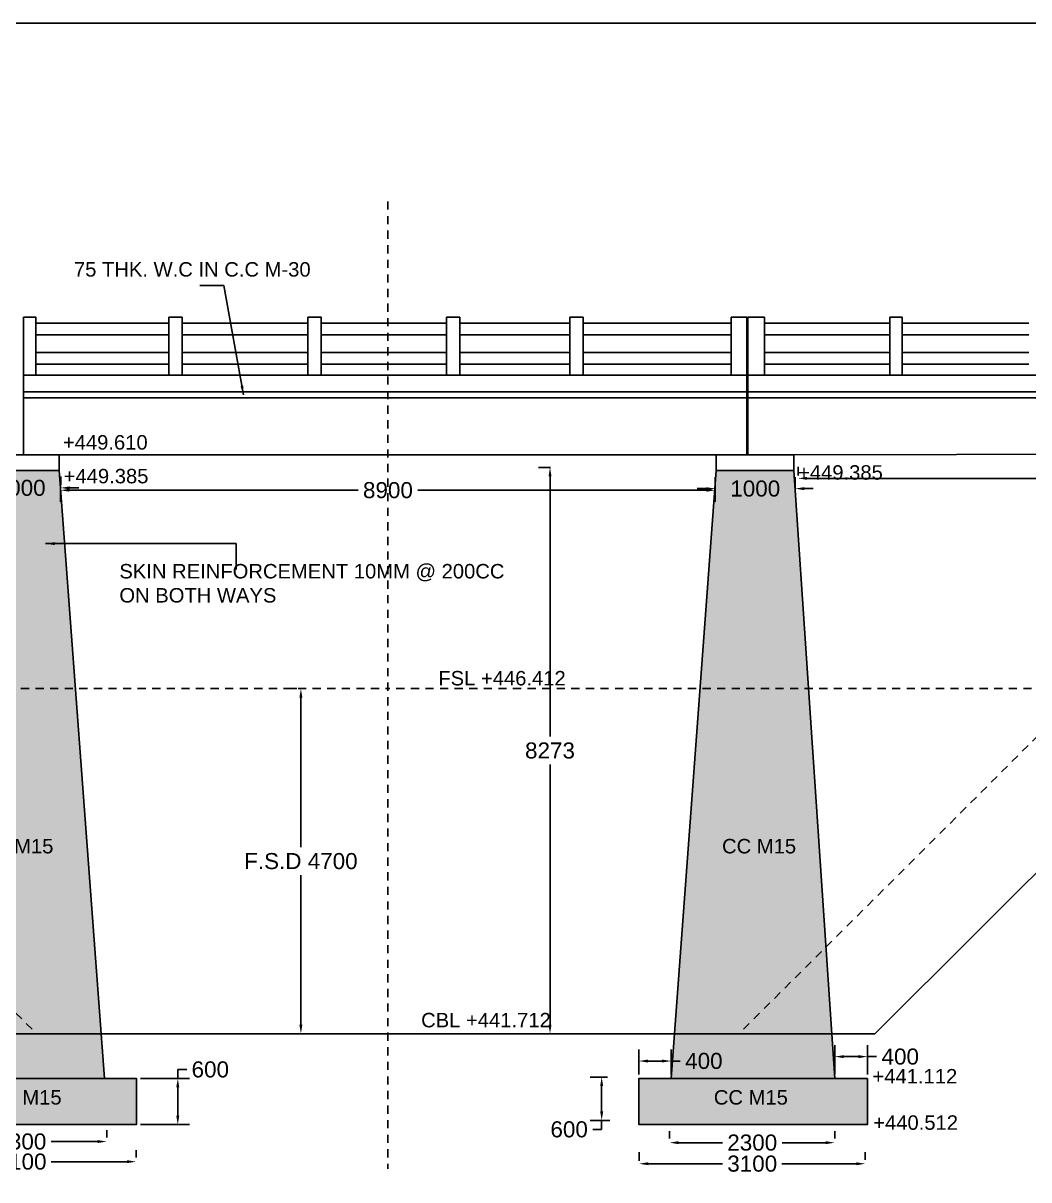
# Model space of a CAD drawing. Header units: metres. Extents: x 450 to 608, y 268 to 479.
# Drawn here: x 540.25 to 555.91, y 326.71 to 344.72 of the extents above; entities that cross this region are included whole.
import ezdxf

# ---------------------------------------------------------------- set-up
doc = ezdxf.new("R2010")
doc.units = ezdxf.units.M
doc.header["$MEASUREMENT"] = 0
doc.linetypes.add('HIDDEN', pattern=[9.525, 6.35, -3.175])
for name, color, linetype in [('DIMENSION', 255, 'Continuous'), ('DRAWING', 7, 'Continuous'), ('HATCH', 7, 'Continuous'), ('TEXT', 255, 'Continuous')]:
    doc.layers.add(name, color=color, linetype=linetype)
doc.styles.get("Standard").update_dxf_attribs({"font": 'arial.ttf'})
doc.dimstyles.get("Standard").update_dxf_attribs({"dimtxt": 0.25, "dimasz": 0.14, "dimexe": 0.18, "dimexo": 0.0625, "dimgap": 0.09, "dimtad": 0, "dimtih": 1, "dimtoh": 1, "dimdec": 4, "dimzin": 0, "dimdsep": 46, "dimtxsty": 'Standard', "dimcen": 0.09, "dimadec": 0, "dimazin": 0, "dimtfac": 1, "dimtdec": 4, "dimtofl": 0, "dimtmove": 0, "dimatfit": 3, "dimfxl": 0, "dimtolj": 1, "dimtzin": 0, "dimarcsym": 0})

# ---------------------------------------------------------------- blocks, each defined once
blk = doc.blocks.new('*D92')
at = {"layer": 'Defpoints', "color": 0, "ltscale": 0.02, "transparency": 16777216}
for p in [(539.593, 337.515), (540.839, 337.486), (540.839, 337.465)]:
    blk.add_point(p, dxfattribs=at)
at = {"layer": 'DIMENSION', "color": 0, "lineweight": -2, "ltscale": 0.02, "transparency": 16777216}
for p, q in [((540.839, 337.528), (540.839, 337.666)), ((539.453, 337.486), (539.313, 337.486)), ((540.979, 337.486), (541.119, 337.486)), ((539.593, 337.453), (539.593, 337.306))]:
    blk.add_line(p, q, dxfattribs=at)
at = {"layer": 'DIMENSION', "color": 0, "ltscale": 0.02, "transparency": 16777216}
for points in [[(539.453, 337.51), (539.453, 337.463), (539.593, 337.486)], [(540.979, 337.51), (540.979, 337.463), (540.839, 337.486)]]:
    blk.add_solid(points, dxfattribs=at)
at = {"layer": 'DIMENSION', "color": 0, "ltscale": 0.02, "transparency": 16777216, "insert": (540.216, 337.486), "char_height": 0.25, "attachment_point": 5}
blk.add_mtext('\\A1;1000', dxfattribs=at)
blk = doc.blocks.new('*D93')
at = {"layer": 'Defpoints', "color": 0, "ltscale": 0.02, "transparency": 16777216}
for p in [(540.836, 337.503), (551.029, 337.577), (551.029, 337.45)]:
    blk.add_point(p, dxfattribs=at)
at = {"layer": 'DIMENSION', "color": 0, "lineweight": -2, "ltscale": 0.02, "transparency": 16777216}
for p, q in [((551.029, 337.515), (551.029, 337.27)), ((540.836, 337.44), (540.836, 337.27)), ((540.976, 337.45), (545.47, 337.45)), ((550.889, 337.45), (546.396, 337.45))]:
    blk.add_line(p, q, dxfattribs=at)
at = {"layer": 'DIMENSION', "color": 0, "ltscale": 0.02, "transparency": 16777216}
for points in [[(540.976, 337.473), (540.976, 337.427), (540.836, 337.45)], [(550.889, 337.473), (550.889, 337.427), (551.029, 337.45)]]:
    blk.add_solid(points, dxfattribs=at)
at = {"layer": 'DIMENSION', "color": 0, "ltscale": 0.02, "transparency": 16777216, "insert": (545.933, 337.45), "char_height": 0.25, "attachment_point": 5}
blk.add_mtext('\\A1;8900', dxfattribs=at)
blk = doc.blocks.new('*D94')
at = {"layer": 'Defpoints', "color": 0, "ltscale": 0.02, "transparency": 16777216}
for p in [(552.317, 337.615), (562.397, 337.635), (562.397, 337.615)]:
    blk.add_point(p, dxfattribs=at)
at = {"layer": 'DIMENSION', "color": 0, "lineweight": -2, "ltscale": 0.02, "transparency": 16777216}
for p, q in [((552.317, 337.677), (552.317, 337.815)), ((562.397, 337.677), (562.397, 337.815)), ((552.457, 337.635), (556.894, 337.635)), ((562.257, 337.635), (557.82, 337.635))]:
    blk.add_line(p, q, dxfattribs=at)
at = {"layer": 'DIMENSION', "color": 0, "ltscale": 0.02, "transparency": 16777216}
for points in [[(552.457, 337.658), (552.457, 337.612), (552.317, 337.635)], [(562.257, 337.658), (562.257, 337.612), (562.397, 337.635)]]:
    blk.add_solid(points, dxfattribs=at)
at = {"layer": 'DIMENSION', "color": 0, "ltscale": 0.02, "transparency": 16777216, "insert": (557.357, 337.635), "char_height": 0.25, "attachment_point": 5}
blk.add_mtext('\\A1;8900', dxfattribs=at)
blk = doc.blocks.new('*D103')
at = {"layer": 'Defpoints', "color": 0, "ltscale": 0.02, "transparency": 16777216}
for p in [(548.456, 337.806), (548.528, 337.806), (548.361, 328.988)]:
    blk.add_point(p, dxfattribs=at)
at = {"layer": 'DIMENSION', "color": 0, "lineweight": -2, "ltscale": 0.02, "transparency": 16777216}
for p, q in [((548.466, 337.806), (548.276, 337.806)), ((548.456, 337.666), (548.456, 333.615)), ((548.456, 329.128), (548.456, 333.179)), ((548.423, 328.988), (548.636, 328.988))]:
    blk.add_line(p, q, dxfattribs=at)
at = {"layer": 'DIMENSION', "color": 0, "ltscale": 0.02, "transparency": 16777216}
for points in [[(548.433, 337.666), (548.479, 337.666), (548.456, 337.806)], [(548.433, 329.128), (548.479, 329.128), (548.456, 328.988)]]:
    blk.add_solid(points, dxfattribs=at)
at = {"layer": 'DIMENSION', "color": 0, "ltscale": 0.02, "transparency": 16777216, "insert": (548.456, 333.397), "char_height": 0.25, "attachment_point": 5}
blk.add_mtext('\\A1;8273', dxfattribs=at)
blk = doc.blocks.new('*D104')
at = {"layer": 'Defpoints', "color": 0, "ltscale": 0.02, "transparency": 16777216}
for p in [(544.578, 334.361), (544.578, 334.361), (544.578, 328.988)]:
    blk.add_point(p, dxfattribs=at)
at = {"layer": 'DIMENSION', "color": 0, "lineweight": -2, "ltscale": 0.02, "transparency": 16777216}
for p, q in [((544.515, 334.361), (544.398, 334.361)), ((544.578, 334.221), (544.578, 331.894)), ((544.578, 329.128), (544.578, 331.455)), ((544.515, 328.988), (544.398, 328.988))]:
    blk.add_line(p, q, dxfattribs=at)
at = {"layer": 'DIMENSION', "color": 0, "ltscale": 0.02, "transparency": 16777216}
for points in [[(544.555, 334.221), (544.601, 334.221), (544.578, 334.361)], [(544.555, 329.128), (544.601, 329.128), (544.578, 328.988)]]:
    blk.add_solid(points, dxfattribs=at)
at = {"layer": 'DIMENSION', "color": 0, "ltscale": 0.02, "transparency": 16777216, "insert": (544.578, 331.675), "char_height": 0.25, "attachment_point": 5}
blk.add_mtext('\\A1;F.S.D 4700', dxfattribs=at)
blk = doc.blocks.new('*D105')
at = {"layer": 'Defpoints', "color": 0, "ltscale": 0.02, "transparency": 16777216}
for p in [(542.019, 328.292), (542.662, 328.292), (542.019, 327.574)]:
    blk.add_point(p, dxfattribs=at)
at = {"layer": 'DIMENSION', "color": 0, "lineweight": -2, "ltscale": 0.02, "transparency": 16777216}
for p, q in [((542.081, 328.292), (542.842, 328.292)), ((542.662, 328.292), (542.662, 328.432)), ((542.662, 328.432), (542.802, 328.432)), ((542.662, 327.714), (542.662, 328.152)), ((542.081, 327.574), (542.842, 327.574))]:
    blk.add_line(p, q, dxfattribs=at)
at = {"layer": 'DIMENSION', "color": 0, "ltscale": 0.02, "transparency": 16777216}
for points in [[(542.638, 328.152), (542.685, 328.152), (542.662, 328.292)], [(542.638, 327.714), (542.685, 327.714), (542.662, 327.574)]]:
    blk.add_solid(points, dxfattribs=at)
at = {"layer": 'DIMENSION', "color": 0, "ltscale": 0.02, "transparency": 16777216, "insert": (543.168, 328.432), "char_height": 0.25, "attachment_point": 5}
blk.add_mtext('\\A1;600', dxfattribs=at)
blk = doc.blocks.new('*D106')
at = {"layer": 'Defpoints', "color": 0, "ltscale": 0.02, "transparency": 16777216}
for p in [(538.899, 327.299), (541.555, 327.31), (541.555, 327.31)]:
    blk.add_point(p, dxfattribs=at)
at = {"layer": 'DIMENSION', "color": 0, "lineweight": -2, "ltscale": 0.02, "transparency": 16777216}
for p, q in [((538.899, 327.361), (538.899, 327.49)), ((541.555, 327.373), (541.555, 327.49)), ((539.039, 327.31), (539.762, 327.31)), ((541.415, 327.31), (540.692, 327.31))]:
    blk.add_line(p, q, dxfattribs=at)
at = {"layer": 'DIMENSION', "color": 0, "ltscale": 0.02, "transparency": 16777216}
for points in [[(539.039, 327.334), (539.039, 327.287), (538.899, 327.31)], [(541.415, 327.334), (541.415, 327.287), (541.555, 327.31)]]:
    blk.add_solid(points, dxfattribs=at)
at = {"layer": 'DIMENSION', "color": 0, "ltscale": 0.02, "transparency": 16777216, "insert": (540.227, 327.31), "char_height": 0.25, "attachment_point": 5}
blk.add_mtext('\\A1;2300', dxfattribs=at)
blk = doc.blocks.new('*D107')
at = {"layer": 'Defpoints', "color": 0, "ltscale": 0.02, "transparency": 16777216}
for p in [(538.448, 326.969), (542.012, 326.997), (542.012, 326.997)]:
    blk.add_point(p, dxfattribs=at)
at = {"layer": 'DIMENSION', "color": 0, "lineweight": -2, "ltscale": 0.02, "transparency": 16777216}
for p, q in [((538.448, 327.031), (538.448, 327.177)), ((542.012, 327.06), (542.012, 327.177)), ((538.588, 326.997), (539.767, 326.997)), ((541.872, 326.997), (540.693, 326.997))]:
    blk.add_line(p, q, dxfattribs=at)
at = {"layer": 'DIMENSION', "color": 0, "ltscale": 0.02, "transparency": 16777216}
for points in [[(538.588, 327.02), (538.588, 326.974), (538.448, 326.997)], [(541.872, 327.02), (541.872, 326.974), (542.012, 326.997)]]:
    blk.add_solid(points, dxfattribs=at)
at = {"layer": 'DIMENSION', "color": 0, "ltscale": 0.02, "transparency": 16777216, "insert": (540.23, 326.997), "char_height": 0.25, "attachment_point": 5}
blk.add_mtext('\\A1;3100', dxfattribs=at)
blk = doc.blocks.new('*D110')
at = {"layer": 'Defpoints', "color": 0, "ltscale": 0.02, "transparency": 16777216}
for p in [(550.318, 327.293), (552.889, 327.293), (552.889, 327.293)]:
    blk.add_point(p, dxfattribs=at)
at = {"layer": 'DIMENSION', "color": 0, "lineweight": -2, "ltscale": 0.02, "transparency": 16777216}
for p, q in [((550.318, 327.356), (550.318, 327.473)), ((552.889, 327.356), (552.889, 327.473)), ((550.458, 327.293), (551.139, 327.293)), ((552.749, 327.293), (552.069, 327.293))]:
    blk.add_line(p, q, dxfattribs=at)
at = {"layer": 'DIMENSION', "color": 0, "ltscale": 0.02, "transparency": 16777216}
for points in [[(550.458, 327.316), (550.458, 327.27), (550.318, 327.293)], [(552.749, 327.316), (552.749, 327.27), (552.889, 327.293)]]:
    blk.add_solid(points, dxfattribs=at)
at = {"layer": 'DIMENSION', "color": 0, "ltscale": 0.02, "transparency": 16777216, "insert": (551.604, 327.293), "char_height": 0.25, "attachment_point": 5}
blk.add_mtext('\\A1;2300', dxfattribs=at)
blk = doc.blocks.new('*D111')
at = {"layer": 'Defpoints', "color": 0, "ltscale": 0.02, "transparency": 16777216}
for p in [(549.844, 326.947), (553.364, 326.965), (553.364, 326.965)]:
    blk.add_point(p, dxfattribs=at)
at = {"layer": 'DIMENSION', "color": 0, "lineweight": -2, "ltscale": 0.02, "transparency": 16777216}
for p, q in [((549.844, 327.009), (549.844, 327.145)), ((553.364, 327.028), (553.364, 327.145)), ((549.984, 326.965), (551.141, 326.965)), ((553.224, 326.965), (552.067, 326.965))]:
    blk.add_line(p, q, dxfattribs=at)
at = {"layer": 'DIMENSION', "color": 0, "ltscale": 0.02, "transparency": 16777216}
for points in [[(549.984, 326.988), (549.984, 326.942), (549.844, 326.965)], [(553.224, 326.988), (553.224, 326.942), (553.364, 326.965)]]:
    blk.add_solid(points, dxfattribs=at)
at = {"layer": 'DIMENSION', "color": 0, "ltscale": 0.02, "transparency": 16777216, "insert": (551.604, 326.965), "char_height": 0.25, "attachment_point": 5}
blk.add_mtext('\\A1;3100', dxfattribs=at)
blk = doc.blocks.new('*D112')
at = {"layer": 'Defpoints', "color": 0, "ltscale": 0.02, "transparency": 16777216}
for p in [(549.415, 328.314), (549.26, 327.639), (549.452, 327.639)]:
    blk.add_point(p, dxfattribs=at)
at = {"layer": 'DIMENSION', "color": 0, "lineweight": -2, "ltscale": 0.02, "transparency": 16777216}
for p, q in [((549.353, 328.314), (549.08, 328.314)), ((549.26, 328.174), (549.26, 327.779)), ((549.389, 327.639), (549.08, 327.639)), ((549.26, 327.639), (549.26, 327.499)), ((549.26, 327.499), (549.12, 327.499))]:
    blk.add_line(p, q, dxfattribs=at)
at = {"layer": 'DIMENSION', "color": 0, "ltscale": 0.02, "transparency": 16777216}
for points in [[(549.237, 328.174), (549.284, 328.174), (549.26, 328.314)], [(549.237, 327.779), (549.284, 327.779), (549.26, 327.639)]]:
    blk.add_solid(points, dxfattribs=at)
at = {"layer": 'DIMENSION', "color": 0, "ltscale": 0.02, "transparency": 16777216, "insert": (548.754, 327.499), "char_height": 0.25, "attachment_point": 5}
blk.add_mtext('\\A1;600', dxfattribs=at)
blk = doc.blocks.new('*D113')
at = {"layer": 'Defpoints', "color": 0, "ltscale": 0.02, "transparency": 16777216}
for p in [(550.34, 328.564), (549.841, 328.292), (550.34, 328.292)]:
    blk.add_point(p, dxfattribs=at)
at = {"layer": 'DIMENSION', "color": 0, "lineweight": -2, "ltscale": 0.02, "transparency": 16777216}
for p, q in [((549.841, 328.355), (549.841, 328.744)), ((550.34, 328.355), (550.34, 328.744)), ((549.981, 328.564), (550.2, 328.564)), ((550.34, 328.564), (550.48, 328.564))]:
    blk.add_line(p, q, dxfattribs=at)
at = {"layer": 'DIMENSION', "color": 0, "ltscale": 0.02, "transparency": 16777216}
for points in [[(549.981, 328.587), (549.981, 328.54), (549.841, 328.564)], [(550.2, 328.587), (550.2, 328.54), (550.34, 328.564)]]:
    blk.add_solid(points, dxfattribs=at)
at = {"layer": 'DIMENSION', "color": 0, "ltscale": 0.02, "transparency": 16777216, "insert": (550.851, 328.564), "char_height": 0.25, "attachment_point": 5}
blk.add_mtext('\\A1;400', dxfattribs=at)
blk = doc.blocks.new('*D114')
at = {"layer": 'Defpoints', "color": 0, "ltscale": 0.02, "transparency": 16777216}
for p in [(553.397, 328.632), (552.889, 328.292), (553.397, 328.292)]:
    blk.add_point(p, dxfattribs=at)
at = {"layer": 'DIMENSION', "color": 0, "lineweight": -2, "ltscale": 0.02, "transparency": 16777216}
for p, q in [((552.889, 328.355), (552.889, 328.812)), ((553.397, 328.355), (553.397, 328.812)), ((553.029, 328.632), (553.257, 328.632)), ((553.397, 328.632), (553.537, 328.632))]:
    blk.add_line(p, q, dxfattribs=at)
at = {"layer": 'DIMENSION', "color": 0, "ltscale": 0.02, "transparency": 16777216}
for points in [[(553.029, 328.656), (553.029, 328.609), (552.889, 328.632)], [(553.257, 328.656), (553.257, 328.609), (553.397, 328.632)]]:
    blk.add_solid(points, dxfattribs=at)
at = {"layer": 'DIMENSION', "color": 0, "ltscale": 0.02, "transparency": 16777216, "insert": (553.908, 328.632), "char_height": 0.25, "attachment_point": 5}
blk.add_mtext('\\A1;400', dxfattribs=at)
blk = doc.blocks.new('*D115')
at = {"layer": 'Defpoints', "color": 0, "ltscale": 0.02, "transparency": 16777216}
for p in [(552.273, 337.475), (551.029, 337.45), (552.273, 337.421)]:
    blk.add_point(p, dxfattribs=at)
at = {"layer": 'DIMENSION', "color": 0, "lineweight": -2, "ltscale": 0.02, "transparency": 16777216}
for p, q in [((551.029, 337.512), (551.029, 337.655)), ((552.273, 337.484), (552.273, 337.655)), ((550.889, 337.475), (550.749, 337.475)), ((552.413, 337.475), (552.553, 337.475))]:
    blk.add_line(p, q, dxfattribs=at)
at = {"layer": 'DIMENSION', "color": 0, "ltscale": 0.02, "transparency": 16777216}
for points in [[(550.889, 337.498), (550.889, 337.451), (551.029, 337.475)], [(552.413, 337.498), (552.413, 337.451), (552.273, 337.475)]]:
    blk.add_solid(points, dxfattribs=at)
at = {"layer": 'DIMENSION', "color": 0, "ltscale": 0.02, "transparency": 16777216, "insert": (551.651, 337.475), "char_height": 0.25, "attachment_point": 5}
blk.add_mtext('\\A1;1000', dxfattribs=at)

msp = doc.modelspace()

# ---------------------------------------------------------------- hatches: boundary and pattern name
at = {"layer": 'HATCH', "ltscale": 0.02}
h = msp.add_hatch(dxfattribs=at)
h.set_pattern_fill('AR-CONC', color=256, scale=0.05, style=0)
h.set_pattern_definition([(50, (0, 0), (0.35863009, -0.03137607), [0.0375, -0.4125]), (355, (0, 0), (-0.06937567, 0.37609607), [0.03, -0.33]), (100.451444, (0.0299, -0.0026), (0.28925442, 0.34472), [0.0318701, -0.35057106]), (46.1842, (0, 0.1), (0.53362067, -0.08275964), [0.05625, -0.61875]), (96.63564, (0.04447, 0.0931), (0.46733097, 0.4870593), [0.04780517, -0.5258569]), (351.18416, (0, 0.1), (0.46733097, 0.4870593), [0.045, -0.495]), (21, (0.05, 0.075), (0.29845353, -0.20130945), [0.0375, -0.4125]), (326, (0.05, 0.075), (0.12165767, 0.36257502), [0.03, -0.33]), (71.451445, (0.07487, 0.05822), (0.42011119, 0.16126558), [0.0318701, -0.35057106]), (37.5, (0, 0), (0.006079928, 0.166446927), [0, -0.326, 0, -0.335, 0, -0.33125]), (7.5, (0, 0), (0.13153477, 0.197205856), [0, -0.191, 0, -0.3185, 0, -0.12625]), (327.5, (-0.1115, 0), (0.266911218, -0.011277436), [0, -0.125, 0, -0.39, 0, -0.5175]), (317.5, (-0.1615, 0), (0.291593085, 0.05005249), [0, -0.1625, 0, -0.259, 0, -0.3675])])
h.paths.add_polyline_path([(528.32019, 335.51639), (527.67538, 335.94491), (526.83024, 333.56249), (528.32019, 333.56249)])
h.paths.add_polyline_path([(529.46282, 335.39798), (528.49836, 335.39798), (528.32019, 335.51639), (528.32019, 333.56249), (529.46282, 333.56249)])
h.paths.add_polyline_path([(530.36421, 335.39798), (529.46282, 335.39798), (529.46282, 333.56249), (531.05963, 333.56249)])
h.paths.add_polyline_path([(531.40417, 333.56249), (526.47962, 333.56249), (526.47962, 332.98228), (531.40417, 332.98228)])
h.paths.add_polyline_path([(529.46282, 337.7626), (528.32019, 337.7626), (528.32019, 335.51639), (528.49836, 335.39798), (529.46282, 335.39798)])
h.paths.add_polyline_path([(528.32019, 337.7626), (527.67538, 335.94491), (528.32019, 335.51639)])
h.paths.add_polyline_path([(529.46831, 337.7626), (529.46282, 337.7626), (529.46282, 335.39798), (530.36421, 335.39798)])
h.paths.add_polyline_path([(541.06927, 334.36116), (539.38049, 334.36116), (539.10886, 330.33879), (540.46432, 328.98797), (541.4679, 328.98797)])
h.paths.add_polyline_path([(540.81749, 337.75503), (539.60968, 337.75503), (539.38049, 334.36116), (541.06927, 334.36116)])
h.paths.add_polyline_path([(539.10886, 330.33879), (539.01765, 328.98797), (540.46432, 328.98797)])
h.paths.add_polyline_path([(541.4679, 328.98797), (539.01765, 328.98797), (538.97067, 328.29231), (541.51951, 328.29231)])
h.paths.add_polyline_path([(542.01871, 328.29231), (538.46242, 328.29231), (538.46242, 327.57412), (542.01871, 327.57412)])
h.paths.add_polyline_path([(528.18999, 332.92279), (529.81189, 332.92412), (529.81141, 333.51847), (528.1895, 333.51714)], flags=9)
h.paths.add_polyline_path([(539.4811, 331.56975), (541.103, 331.57108), (541.10252, 332.16543), (539.48061, 332.1641)], flags=24)
h.paths.add_polyline_path([(539.60902, 327.65941), (541.23092, 327.66074), (541.23044, 328.25509), (539.60853, 328.25376)], flags=24)
h = msp.add_hatch(dxfattribs=at)
h.set_pattern_fill('AR-CONC', color=256, scale=0.05, style=0)
h.set_pattern_definition([(50, (0, 0), (0.35863009, -0.03137607), [0.0375, -0.4125]), (355, (0, 0), (-0.06937567, 0.37609607), [0.03, -0.33]), (100.451444, (0.0299, -0.0026), (0.28925442, 0.34472), [0.0318701, -0.35057106]), (46.1842, (0, 0.1), (0.53362067, -0.08275964), [0.05625, -0.61875]), (96.63564, (0.04447, 0.0931), (0.46733097, 0.4870593), [0.04780517, -0.5258569]), (351.18416, (0, 0.1), (0.46733097, 0.4870593), [0.045, -0.495]), (21, (0.05, 0.075), (0.29845353, -0.20130945), [0.0375, -0.4125]), (326, (0.05, 0.075), (0.12165767, 0.36257502), [0.03, -0.33]), (71.451445, (0.07487, 0.05822), (0.42011119, 0.16126558), [0.0318701, -0.35057106]), (37.5, (0, 0), (0.006079928, 0.166446927), [0, -0.326, 0, -0.335, 0, -0.33125]), (7.5, (0, 0), (0.13153477, 0.197205856), [0, -0.191, 0, -0.3185, 0, -0.12625]), (327.5, (-0.1115, 0), (0.266911218, -0.011277436), [0, -0.125, 0, -0.39, 0, -0.5175]), (317.5, (-0.1615, 0), (0.291593085, 0.05005249), [0, -0.1625, 0, -0.259, 0, -0.3675])])
h.paths.add_polyline_path([(563.53953, 335.51639), (564.18434, 335.94491), (565.02948, 333.56249), (563.53953, 333.56249)])
h.paths.add_polyline_path([(562.3969, 335.39798), (563.36136, 335.39798), (563.53953, 335.51639), (563.53953, 333.56249), (562.3969, 333.56249)])
h.paths.add_polyline_path([(561.49551, 335.39798), (562.3969, 335.39798), (562.3969, 333.56249), (560.80008, 333.56249)])
h.paths.add_polyline_path([(560.45554, 333.56249), (565.38009, 333.56249), (565.38009, 332.98228), (560.45554, 332.98228)])
h.paths.add_polyline_path([(562.3969, 337.7626), (563.53953, 337.7626), (563.53953, 335.51639), (563.36136, 335.39798), (562.3969, 335.39798)])
h.paths.add_polyline_path([(563.53953, 337.7626), (564.18434, 335.94491), (563.53953, 335.51639)])
h.paths.add_polyline_path([(562.39141, 337.7626), (562.3969, 337.7626), (562.3969, 335.39798), (561.49551, 335.39798)])
h.paths.add_polyline_path([(550.79044, 334.36116), (552.47922, 334.36116), (552.75085, 330.33879), (551.39539, 328.98797), (550.39182, 328.98797)])
h.paths.add_polyline_path([(551.04223, 337.75503), (552.25004, 337.75503), (552.47922, 334.36116), (550.79044, 334.36116)])
h.paths.add_polyline_path([(552.75085, 330.33879), (552.84207, 328.98797), (551.39539, 328.98797)])
h.paths.add_polyline_path([(550.39182, 328.98797), (552.84207, 328.98797), (552.88905, 328.29231), (550.34021, 328.29231)])
h.paths.add_polyline_path([(549.841, 328.29231), (553.3973, 328.29231), (553.3973, 327.57412), (549.841, 327.57412)])
h.paths.add_polyline_path([(563.66973, 332.92279), (562.04782, 332.92412), (562.04831, 333.51847), (563.67022, 333.51714)], flags=9)
h.paths.add_polyline_path([(552.37862, 331.56975), (550.75671, 331.57108), (550.7572, 332.16543), (552.37911, 332.1641)], flags=24)
h.paths.add_polyline_path([(552.2507, 327.65941), (550.62879, 327.66074), (550.62928, 328.25509), (552.25119, 328.25376)], flags=24)
h = msp.add_hatch(dxfattribs=at)
h.set_pattern_fill('AR-CONC', color=256, scale=0.09)
h.set_pattern_definition([(50, (0, 0), (0.64553416, -0.05647692), [0.0675, -0.7425]), (355, (0, 0), (-0.1248762, 0.6769729), [0.054, -0.594]), (100.45144, (0.0538, -0.0047), (0.52065796, 0.620496), [0.0573662, -0.6310279]), (46.1842, (0, 0.18), (0.9605172, -0.1489674), [0.10125, -1.11375]), (96.63564, (0.08, 0.1676), (0.8411958, 0.8767067), [0.0860493, -0.9465424]), (351.18416, (0, 0.18), (0.8411958, 0.8767067), [0.081, -0.891]), (21, (0.09, 0.135), (0.53721635, -0.362357), [0.0675, -0.7425]), (326, (0.09, 0.135), (0.2189838, 0.65263504), [0.054, -0.594]), (71.45144, (0.13477, 0.1048), (0.75620014, 0.29027804), [0.0573662, -0.6310279]), (37.5, (0, 0), (0.01094387, 0.29960447), [0, -0.5868, 0, -0.603, 0, -0.59625]), (7.5, (0, 0), (0.23676258, 0.35497054), [0, -0.3438, 0, -0.5733, 0, -0.22725]), (327.5, (-0.2007, 0), (0.48044019, -0.020299385), [0, -0.225, 0, -0.702, 0, -0.9315]), (317.5, (-0.2907, 0), (0.52486755, 0.09009448), [0, -0.2925, 0, -0.4662, 0, -0.6615])])
h.paths.add_polyline_path([(581.44054, 322.20102), (581.36782, 322.768, -0.06386683), (581.3641, 322.79706), (581.20845, 324.01059, -0.06386683), (581.20473, 324.03965), (581.04908, 325.25318, -0.06386683), (581.04536, 325.28224), (580.94889, 326.0344), (579.63792, 326.0344), (579.14903, 322.09739), (579.14903, 320.06883), (580.28305, 320.06883), (580.28305, 320.56586), (580.42704, 319.66335), (580.42704, 320.09498), (581.44054, 320.09498)])
h.paths.add_polyline_path([(581.44054, 319.99879), (580.43398, 319.99879), (580.43398, 319.56716), (580.28999, 320.46967), (580.28999, 319.97264), (579.14903, 319.97264), (579.14903, 314.34399), (581.44054, 314.34399)])
h.paths.add_polyline_path([(579.14903, 319.97264), (578.88519, 319.97264), (578.18625, 314.34399), (579.14903, 314.34399)])
h.paths.add_polyline_path([(582.16468, 316.55506, -0.06386683), (582.16095, 316.58411), (582.00531, 317.79765, -0.06386683), (582.00158, 317.8267), (581.84593, 319.04024, -0.06386683), (581.84221, 319.06929), (581.72299, 319.99879), (581.44054, 319.99879), (581.44054, 314.34399), (582.44826, 314.34399), (582.32405, 315.31247, -0.06386683), (582.32032, 315.34153)])
h.paths.add_polyline_path([(583.87049, 314.34399), (576.76147, 314.34399), (576.76147, 312.97125), (583.87049, 312.97125)])
h.paths.add_polyline_path([(578.58913, 317.58841, -0.94006051), (578.35974, 317.6026, -1), (578.59001, 317.6026, -0.03089568), (578.58913, 317.58841), (578.74828, 318.87009, -0.94006051), (578.51889, 318.88428, -1), (578.74916, 318.88428, -0.03089568), (578.74828, 318.87009), (578.88519, 319.97264), (578.39631, 319.97264), (577.69737, 314.34399), (578.18625, 314.34399), (578.27082, 315.02506, -0.94006051), (578.04143, 315.03925, -1), (578.2717, 315.03925, -0.03089568), (578.27082, 315.02506), (578.42997, 316.30674, -0.94006051), (578.20058, 316.32092, -1), (578.43085, 316.32092, -0.03089568), (578.42997, 316.30674)])
h.paths.add_polyline_path([(579.14903, 322.62047, -0.51522495), (578.99635, 322.72931, -0.51522495), (579.14903, 322.83815), (579.14903, 326.0344), (578.40825, 320.06883), (578.73135, 320.06883, -0.25639233), (578.67804, 320.16596, -1), (578.90831, 320.16596, -0.03089568), (578.90743, 320.15177), (579.06659, 321.43345, -0.94006051), (578.8372, 321.44763, -1), (579.06747, 321.44763, -0.03089568), (579.06659, 321.43345), (579.14903, 322.09739)])
h.paths.add_polyline_path([(579.63792, 326.0344), (579.14903, 326.0344), (579.1555, 324.01099, -1), (579.38577, 324.01099, -0.03089568), (579.38489, 323.9968), (579.54405, 325.27848, -0.94006051), (579.31466, 325.29267, -1), (579.54493, 325.29267, -0.03089568), (579.54405, 325.27848)], flags=17)
h.paths.add_polyline_path([(581.44054, 326.0344), (580.94889, 326.0344), (581.04536, 325.28224, -1), (581.27562, 325.28224, -0.87993454), (581.04908, 325.25318), (581.20473, 324.03965, -1), (581.43499, 324.03965)], flags=17)
h.paths.add_polyline_path([(581.44499, 326.0344), (581.44054, 326.0344), (581.44054, 322.9055, -0.5185459), (581.59437, 322.79706, -0.5185459), (581.44054, 322.68862), (581.44054, 322.20102), (581.52347, 321.55447, -1), (581.75374, 321.55447, -0.87993454), (581.52719, 321.52541), (581.68284, 320.31188, -1), (581.91311, 320.31188, -0.87993454), (581.68656, 320.28283), (581.71066, 320.09498), (582.20677, 320.09498)])
h.paths.add_polyline_path([(582.2191, 319.99879), (581.72299, 319.99879), (581.84221, 319.06929, -1), (582.07248, 319.06929, -0.87993454), (581.84593, 319.04024), (582.00158, 317.8267, -1), (582.23185, 317.8267, -0.87993454), (582.00531, 317.79765), (582.16095, 316.58411, -1), (582.39122, 316.58411, -0.87993454), (582.16468, 316.55506), (582.32032, 315.34153, -1), (582.55059, 315.34153, -0.87993454), (582.32405, 315.31247), (582.44826, 314.34399), (582.94437, 314.34399)])
h.paths.add_polyline_path([(581.71066, 320.09498), (581.44054, 320.09498), (581.44054, 319.99879), (581.72299, 319.99879)])
h.paths.add_polyline_path([(579.14903, 320.06883), (578.89714, 320.06883), (578.88519, 319.97264), (579.14903, 319.97264)])
h.paths.add_polyline_path([(517.07447, 319.90525), (507.19194, 319.90525), (507.19194, 318.48031), (517.07447, 318.48031)])
h.paths.add_polyline_path([(511.11514, 327.28782), (508.28112, 319.90525), (511.11514, 319.90525)], flags=17)
h.paths.add_polyline_path([(513.4218, 328.34044), (511.51922, 328.34044), (511.11514, 327.28782), (511.11514, 319.90525), (513.4218, 319.90525)])
h.paths.add_polyline_path([(513.4218, 328.34044), (513.4218, 319.90525), (516.39117, 319.90525)])
h.paths.add_polyline_path([(509.88812, 324.63154, -1), (510.08515, 324.63154, -0.0918906), (510.0786, 324.59624), (510.48265, 325.64879, -0.8313615), (510.2922, 325.68416, -1), (510.48922, 325.68416, -0.0918906), (510.48268, 325.64886), (510.88672, 326.70138, -0.83123493), (510.69628, 326.73678, -1), (510.8933, 326.73678, -0.0918906), (510.88676, 326.70148), (511.11514, 327.2933), (511.11514, 327.73751, -0.13958997), (511.10036, 327.7894, -0.13958997), (511.11514, 327.84129), (511.11514, 328.34044), (507.87704, 319.90525), (508.28112, 319.90525), (508.46228, 320.38576, -0.83168533), (508.27181, 320.42106, -1), (508.46883, 320.42106, -0.0918906), (508.46228, 320.38576), (508.86635, 321.43834, -0.83153287), (508.67589, 321.47368, -1), (508.87291, 321.47368, -0.0918906), (508.86636, 321.43838), (509.27043, 322.49096, -0.83150962), (509.07996, 322.5263, -1), (509.27699, 322.5263, -0.0918906), (509.27044, 322.491), (509.6745, 323.54357, -0.83147801), (509.48404, 323.57892, -1), (509.68107, 323.57892, -0.0918906), (509.67452, 323.54362), (510.07858, 324.59618, -0.83143253)])
h.paths.add_polyline_path([(511.51922, 328.34044), (511.11514, 328.34044), (511.11514, 327.84129, -0.7550172), (511.29738, 327.7894, -0.0918906), (511.29084, 327.7541)])
h.paths.add_polyline_path([(511.29084, 327.7541, -0.62010438), (511.11514, 327.73751), (511.11514, 327.28782)])
h.paths.add_polyline_path([(579.6701, 318.23056), (581.29201, 318.23189), (581.29152, 318.82623), (579.66961, 318.82491)], flags=24)
h.paths.add_polyline_path([(579.32828, 313.42245), (580.95018, 313.42378), (580.9497, 314.01812), (579.32779, 314.01679)], flags=24)

# ---------------------------------------------------------------- linework, layer by layer
at = {"layer": 'DRAWING', "ltscale": 0.02}
for p, q in [((540.45392, 340.05061), (542.52064, 340.05061)), ((542.72848, 340.05061), (544.68655, 340.05061)), ((544.89438, 340.05061), (545.92986, 340.05061)), ((546.84488, 340.05061), (545.92986, 340.05061)), ((548.76417, 340.05061), (547.05271, 340.05061)), ((551.27812, 340.05061), (548.97201, 340.05061)), ((553.7456, 340.05061), (551.79331, 340.05061)), ((555.90722, 340.05061), (553.93829, 340.05061)), ((542.52064, 339.86955), (540.45392, 339.86955)), ((544.68655, 339.86955), (542.72848, 339.86955)), ((545.92986, 339.86955), (544.89438, 339.86955)), ((545.92986, 339.86955), (546.84488, 339.86955)), ((547.05271, 339.86955), (548.76417, 339.86955)), ((548.97201, 339.86955), (551.27812, 339.86955)), ((551.79331, 339.86955), (553.7456, 339.86955)), ((553.93829, 339.86955), (555.90722, 339.86955)), ((540.45392, 339.59283), (542.52064, 339.59283)), ((542.72848, 339.59283), (544.68655, 339.59283)), ((544.89438, 339.59283), (545.92986, 339.59283)), ((546.84488, 339.59283), (545.92986, 339.59283)), ((548.76417, 339.59283), (547.05271, 339.59283)), ((551.27812, 339.59283), (548.97201, 339.59283)), ((553.7456, 339.59283), (551.79331, 339.59283)), ((555.90722, 339.59283), (553.93829, 339.59283)), ((542.52064, 339.41176), (540.45392, 339.41176)), ((544.68655, 339.41176), (542.72848, 339.41176)), ((545.92986, 339.41176), (544.89438, 339.41176)), ((545.92986, 339.41176), (546.84488, 339.41176)), ((547.05271, 339.41176), (548.76417, 339.41176)), ((548.97201, 339.41176), (551.27812, 339.41176)), ((551.79331, 339.41176), (553.7456, 339.41176)), ((553.93829, 339.41176), (555.90722, 339.41176)), ((540.2614, 338.98013), (540.2614, 338.00095)), ((551.52088, 338.00095), (551.52088, 338.98013)), ((551.53482, 338.98013), (551.53482, 338.00095))]:
    msp.add_line(p, q, dxfattribs=at)
at = {"layer": 'DRAWING', "linetype": 'HIDDEN', "ltscale": 0.02}
for points in [[(545.92986, 341.94529), (545.92986, 326.88754)], [(523.10829, 338.98013), (528.49836, 335.39798), (534.0323, 335.39798), (540.46432, 328.98797)], [(568.75143, 338.98013), (563.36136, 335.39798), (557.82741, 335.39798), (551.39539, 328.98797)], [(532.95698, 334.36116), (545.92986, 334.36116)], [(558.90274, 334.36116), (545.92986, 334.36116)]]:
    msp.add_lwpolyline(points, dxfattribs=at)
at = {"layer": 'DRAWING', "ltscale": 0.02}
for points in [[(540.26123, 339.24235), (540.45392, 339.24235), (540.45392, 340.14374), (540.26123, 340.14374)], [(542.52064, 340.14374), (542.72848, 340.14374), (542.72848, 339.24235), (542.52064, 339.24235)], [(544.68655, 340.14374), (544.89438, 340.14374), (544.89438, 339.24235), (544.68655, 339.24235)], [(547.05271, 340.14374), (546.84488, 340.14374), (546.84488, 339.24235), (547.05271, 339.24235)], [(548.97201, 340.14374), (548.76417, 340.14374), (548.76417, 339.24235), (548.97201, 339.24235)], [(551.52082, 339.24235), (551.27812, 339.24235), (551.27812, 340.14374), (551.52082, 340.14374)], [(551.79331, 340.14374), (551.53615, 340.14374), (551.53615, 339.24235), (551.79331, 339.24235)], [(553.93829, 339.24235), (553.7456, 339.24235), (553.7456, 340.14374), (553.93829, 340.14374)], [(562.96883, 339.24235), (551.53615, 339.24235), (551.53615, 338.98013), (562.96883, 338.98013)], [(539.60968, 338.00095), (540.81749, 338.00095), (540.81749, 337.75503), (539.60968, 337.75503)], [(552.25004, 338.00095), (551.04223, 338.00095), (551.04223, 337.75503), (552.25004, 337.75503)], [(538.46242, 328.29231), (542.01871, 328.29231), (542.01871, 327.57412), (538.46242, 327.57412)], [(553.3973, 328.29231), (549.841, 328.29231), (549.841, 327.57412), (553.3973, 327.57412)]]:
    msp.add_lwpolyline(points, close=True, dxfattribs=at)
for points in [[(545.92986, 338.98013), (540.26123, 338.98013), (540.26123, 339.24235), (545.92986, 339.24235)], [(545.92986, 338.98013), (551.52088, 338.98013), (551.52088, 339.24235), (545.92986, 339.24235)], [(540.26123, 338.98013), (545.92986, 338.98013)], [(583.68949, 338.98013), (545.92986, 338.98013)], [(540.2614, 338.89034), (545.92986, 338.89034)], [(566.96037, 338.89034), (545.92986, 338.89034)], [(562.39141, 338.0242), (552.25004, 338.00095)], [(540.81749, 338.00095), (545.92986, 338.00095)], [(551.04223, 338.00095), (545.92986, 338.00095)], [(540.81749, 337.75503), (541.51951, 328.29231)], [(551.04223, 337.75503), (550.34021, 328.29231)], [(552.25004, 337.75503), (552.88905, 328.29231)], [(545.92986, 328.98797), (538.34989, 328.98797), (531.92023, 335.39411)], [(545.92986, 328.98797), (553.50983, 328.98797), (559.93948, 335.39411)]]:
    msp.add_lwpolyline(points, dxfattribs=at)
at = {"layer": 'TEXT', "ltscale": 0.02}
msp.add_lwpolyline([(500.58522, 344.72169), (605.1961, 344.72169), (605.1961, 271.46101), (500.58522, 271.46101)], close=True, dxfattribs=at)

# ---------------------------------------------------------------- texts
at = {"layer": 'TEXT'}
for s, p in [('+449.610', (540.87332, 338.08313)), ('+449.385', (552.31716, 337.61453)), ('+449.385', (540.88523, 337.55747)), ('FSL +446.412', (546.71694, 334.41119)), ('CBL +441.712', (546.44966, 329.08854)), ('+441.112', (553.47558, 328.21434)), ('+440.512', (553.48749, 327.49334))]:
    msp.add_text(s, height=0.225, dxfattribs=at).set_placement(p)
at = {"layer": 'TEXT', "char_height": 0.225, "width": 6.220623, "attachment_point": 1}
for s, insert in [('75 THK. W.C IN C.C M-30', (541.04538, 341.00091)), ('SKIN REINFORCEMENT 10MM @ 200CC ON BOTH WAYS', (541.75233, 336.30184))]:
    msp.add_mtext(s, dxfattribs=dict(at, insert=insert))
at = {"layer": 'TEXT', "char_height": 0.225, "width": 1.4644497}
for insert, attachment_point, rotation in [((539.5729, 332.02065), 1, 0.04695), ((552.28682, 332.02065), 3, 359.95305), ((539.70082, 328.11031), 1, 0.04695), ((552.1589, 328.11031), 3, 359.95305)]:
    msp.add_mtext('CC M15', dxfattribs=dict(at, insert=insert, attachment_point=attachment_point, rotation=rotation))

# ---------------------------------------------------------------- dimensions: what is measured, and where the dimension line sits
at = {"layer": 'DIMENSION', "ltscale": 0.02}
for base, p1, p2, text, picture, middle in [((540.839, 337.48628), (539.59348, 337.51519), (540.839, 337.46508), '1000', '*D92', (540.21624, 337.48628)), ((552.27256, 337.4748), (551.02903, 337.44996), (552.27256, 337.42148), '1000', '*D115', (551.65079, 337.4748)), ((562.3969, 337.63494), (552.31716, 337.61453), (562.3969, 337.61453), '8900', '*D94', (557.35703, 337.63494)), ((551.02903, 337.44996), (540.8362, 337.50279), (551.02903, 337.57708), '8900', '*D93', (545.93261, 337.44996)), ((550.34021, 328.56356), (549.841, 328.29231), (550.34021, 328.29231), '400', '*D113', (550.85099, 328.56356)), ((553.3973, 328.63249), (552.88905, 328.29231), (553.3973, 328.29231), '400', '*D114', (553.90808, 328.63249)), ((541.55543, 327.31041), (538.8985, 327.299), (541.55543, 327.31041), '2300', '*D106', (540.22697, 327.31041)), ((552.88945, 327.29309), (550.31811, 327.29309), (552.88945, 327.29309), '2300', '*D110', (551.60378, 327.29309)), ((542.01158, 326.99703), (538.44808, 326.96854), (542.01158, 326.99703), '3100', '*D107', (540.22983, 326.99703)), ((553.36358, 326.96507), (549.84392, 326.94686), (553.36358, 326.96507), '3100', '*D111', (551.60375, 326.96507))]:
    dim = msp.add_linear_dim(base=base, p1=p1, p2=p2, text=text, dimstyle='Standard', dxfattribs=at)
    dim.commit()
    dim.dimension.update_dxf_attribs({"geometry": picture, "text_midpoint": middle})
for base, p1, p2, text, picture, middle in [((548.45609, 337.80619), (548.36056, 328.98797), (548.52809, 337.80619), '8273', '*D103', (548.45609, 333.39708)), ((544.57795, 334.36116), (544.57795, 328.98797), (544.57795, 334.36116), 'F.S.D 4700', '*D104', (544.57795, 331.67457)), ((542.66157, 328.29231), (542.01871, 327.57412), (542.01871, 328.29231), '600', '*D105', (543.168, 328.43231)), ((549.26037, 327.63932), (549.41541, 328.3136), (549.45184, 327.63932), '600', '*D112', (548.75394, 327.49932))]:
    dim = msp.add_linear_dim(base=base, p1=p1, p2=p2, angle=90, text=text, dimstyle='Standard', dxfattribs=at)
    dim.commit()
    dim.dimension.update_dxf_attribs({"geometry": picture, "text_midpoint": middle})

# ---------------------------------------------------------------- leaders
for points in [[(543.68456, 338.9351), (543.38085, 340.63832), (543.00526, 340.63832)], [(540.60352, 336.61935), (543.56982, 336.61935), (543.56982, 336.21745)]]:
    msp.add_leader(points, dimstyle='Standard', override={"dimgap": 0.09, "dimtad": 0}, dxfattribs=at)

doc.saveas('drawing.dxf')
